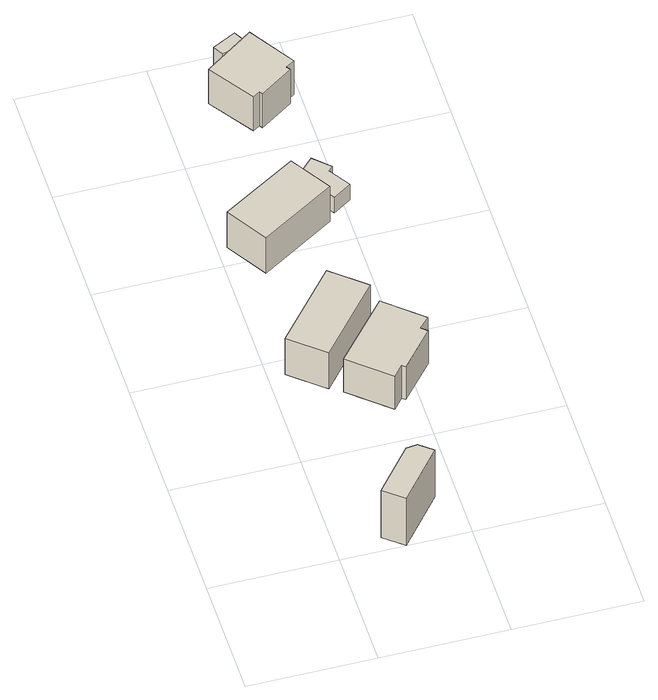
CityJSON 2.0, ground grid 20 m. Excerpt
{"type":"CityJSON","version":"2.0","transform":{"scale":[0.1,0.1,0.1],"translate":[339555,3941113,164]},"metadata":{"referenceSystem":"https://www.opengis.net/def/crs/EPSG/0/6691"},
"CityObjects":{
"building1":{"type":"Building","attributes":{"usage":"411","measuredHeight":10.4,"storeysAboveGround":2,"BuildingIDAttribute.prefecture":"14","BuildingIDAttribute.city":"14151","BuildingDetailAttribute.totalFloorArea":66.46,"BuildingDetailAttribute.buildingFootprintArea":33.23,"BuildingDetailAttribute.buildingStructureType":"601","BuildingDetailAttribute.buildingStructureOrgType":"1","BuildingDetailAttribute.orgUsage":"10","BuildingDetailAttribute.surveyYear":2015},"geometry":[{"type":"Solid","lod":"1","boundaries":[[[[0,1,2,3,4]],[[3,5,6,4]],[[2,7,5,3]],[[1,8,7,2]],[[0,9,8,1]],[[4,6,9,0]],[[5,7,8,9,6]]]]}]},
"building2":{"type":"Building","attributes":{"usage":"412","measuredHeight":8.6,"storeysAboveGround":2,"BuildingIDAttribute.prefecture":"14","BuildingIDAttribute.city":"14151","BuildingDetailAttribute.totalFloorArea":171.39,"BuildingDetailAttribute.buildingFootprintArea":85.69,"BuildingDetailAttribute.buildingStructureType":"601","BuildingDetailAttribute.buildingStructureOrgType":"1","BuildingDetailAttribute.orgUsage":"20","BuildingDetailAttribute.surveyYear":2015},"geometry":[{"type":"Solid","lod":"1","boundaries":[[[[10,11,12,13]],[[12,14,15,13]],[[11,16,14,12]],[[10,17,16,11]],[[13,15,17,10]],[[14,16,17,15]]]]}]},
"building3":{"type":"Building","attributes":{"usage":"412","measuredHeight":7.8,"storeysAboveGround":2,"BuildingIDAttribute.prefecture":"14","BuildingIDAttribute.city":"14151","BuildingDetailAttribute.totalFloorArea":179.03,"BuildingDetailAttribute.buildingFootprintArea":89.52,"BuildingDetailAttribute.buildingStructureType":"601","BuildingDetailAttribute.buildingStructureOrgType":"1","BuildingDetailAttribute.orgUsage":"20","BuildingDetailAttribute.surveyYear":2015},"geometry":[{"type":"Solid","lod":"1","boundaries":[[[[18,19,20,21,22,23,24,25]],[[24,26,27,25]],[[23,28,26,24]],[[22,29,28,23]],[[21,30,29,22]],[[20,31,30,21]],[[19,32,31,20]],[[18,33,32,19]],[[25,27,33,18]],[[26,28,29,30,31,32,33,27]]]]}]},
"building4":{"type":"Building","attributes":{"usage":"412","measuredHeight":8.3,"storeysAboveGround":2,"BuildingIDAttribute.prefecture":"14","BuildingIDAttribute.city":"14151","BuildingDetailAttribute.totalFloorArea":170.63,"BuildingDetailAttribute.buildingFootprintArea":85.32,"BuildingDetailAttribute.buildingStructureType":"601","BuildingDetailAttribute.buildingStructureOrgType":"1","BuildingDetailAttribute.orgUsage":"20","BuildingDetailAttribute.surveyYear":2015},"geometry":[{"type":"Solid","lod":"1","boundaries":[[[[34,35,36,37]],[[36,38,39,37]],[[35,40,38,36]],[[34,41,40,35]],[[37,39,41,34]],[[38,40,41,39]]]]}]},
"building5":{"type":"Building","attributes":{"measuredHeight":5.2,"BuildingIDAttribute.prefecture":"14","BuildingIDAttribute.city":"14151","BuildingDetailAttribute.surveyYear":2015},"geometry":[{"type":"Solid","lod":"1","boundaries":[[[[42,43,44,45,46,47,48]],[[47,49,50,48]],[[46,51,49,47]],[[45,52,51,46]],[[44,53,52,45]],[[43,54,53,44]],[[42,55,54,43]],[[48,50,55,42]],[[49,51,52,53,54,55,50]]]]}]},
"building6":{"type":"Building","attributes":{"usage":"411","measuredHeight":8.2,"storeysAboveGround":2,"BuildingIDAttribute.prefecture":"14","BuildingIDAttribute.city":"14151","BuildingDetailAttribute.totalFloorArea":137.45,"BuildingDetailAttribute.buildingFootprintArea":68.72,"BuildingDetailAttribute.buildingStructureType":"601","BuildingDetailAttribute.buildingStructureOrgType":"1","BuildingDetailAttribute.orgUsage":"10","BuildingDetailAttribute.surveyYear":2015},"geometry":[{"type":"Solid","lod":"1","boundaries":[[[[56,57,58,59,60,61,62,63]],[[62,64,65,63]],[[61,66,64,62]],[[60,67,66,61]],[[59,68,67,60]],[[58,69,68,59]],[[57,70,69,58]],[[56,71,70,57]],[[63,65,71,56]],[[64,66,67,68,69,70,71,65]]]]}]},
"building7":{"type":"Building","attributes":{"measuredHeight":4.9,"BuildingIDAttribute.prefecture":"14","BuildingIDAttribute.city":"14151","BuildingDetailAttribute.surveyYear":2015},"geometry":[{"type":"Solid","lod":"1","boundaries":[[[[72,73,74,75]],[[74,76,77,75]],[[73,78,76,74]],[[72,79,78,73]],[[75,77,79,72]],[[76,78,79,77]]]]}]}
},
"vertices":[
[100,1,6],[69,26,6],[127,96,6],[145,98,6],[166,81,6],[145,98,106],[166,81,106],[127,96,106],[69,26,106],[100,1,106],
[15,337,46],[110,449,46],[163,404,46],[68,292,46],[163,404,122],[68,292,122],[110,449,122],[15,337,122],
[212,312,41],[221,304,41],[170,245,41],[165,249,41],[150,231,41],[88,285,41],[170,380,41],[228,329,41],[170,380,111],[228,329,111],[88,285,111],[150,231,111],[165,249,111],[170,245,111],[221,304,111],[212,312,111],
[42,527,55],[2,592,55],[119,663,55],[159,599,55],[119,663,130],[159,599,130],[2,592,130],[42,527,130],
[199,632,55],[170,613,55],[152,641,55],[128,665,55],[159,697,55],[184,673,55],[177,666,55],[184,673,88],[177,666,88],[159,697,88],[128,665,88],[152,641,88],[170,613,88],[199,632,88],
[160,827,74],[164,821,74],[112,786,74],[109,791,74],[98,784,74],[50,854,74],[128,908,74],[174,836,74],[128,908,146],[174,836,146],[50,854,146],[98,784,146],[109,791,146],[112,786,146],[164,821,146],[160,827,146],
[113,936,77],[126,912,77],[85,901,77],[76,917,77],[85,901,120],[76,917,120],[126,912,120],[113,936,120]
]}
